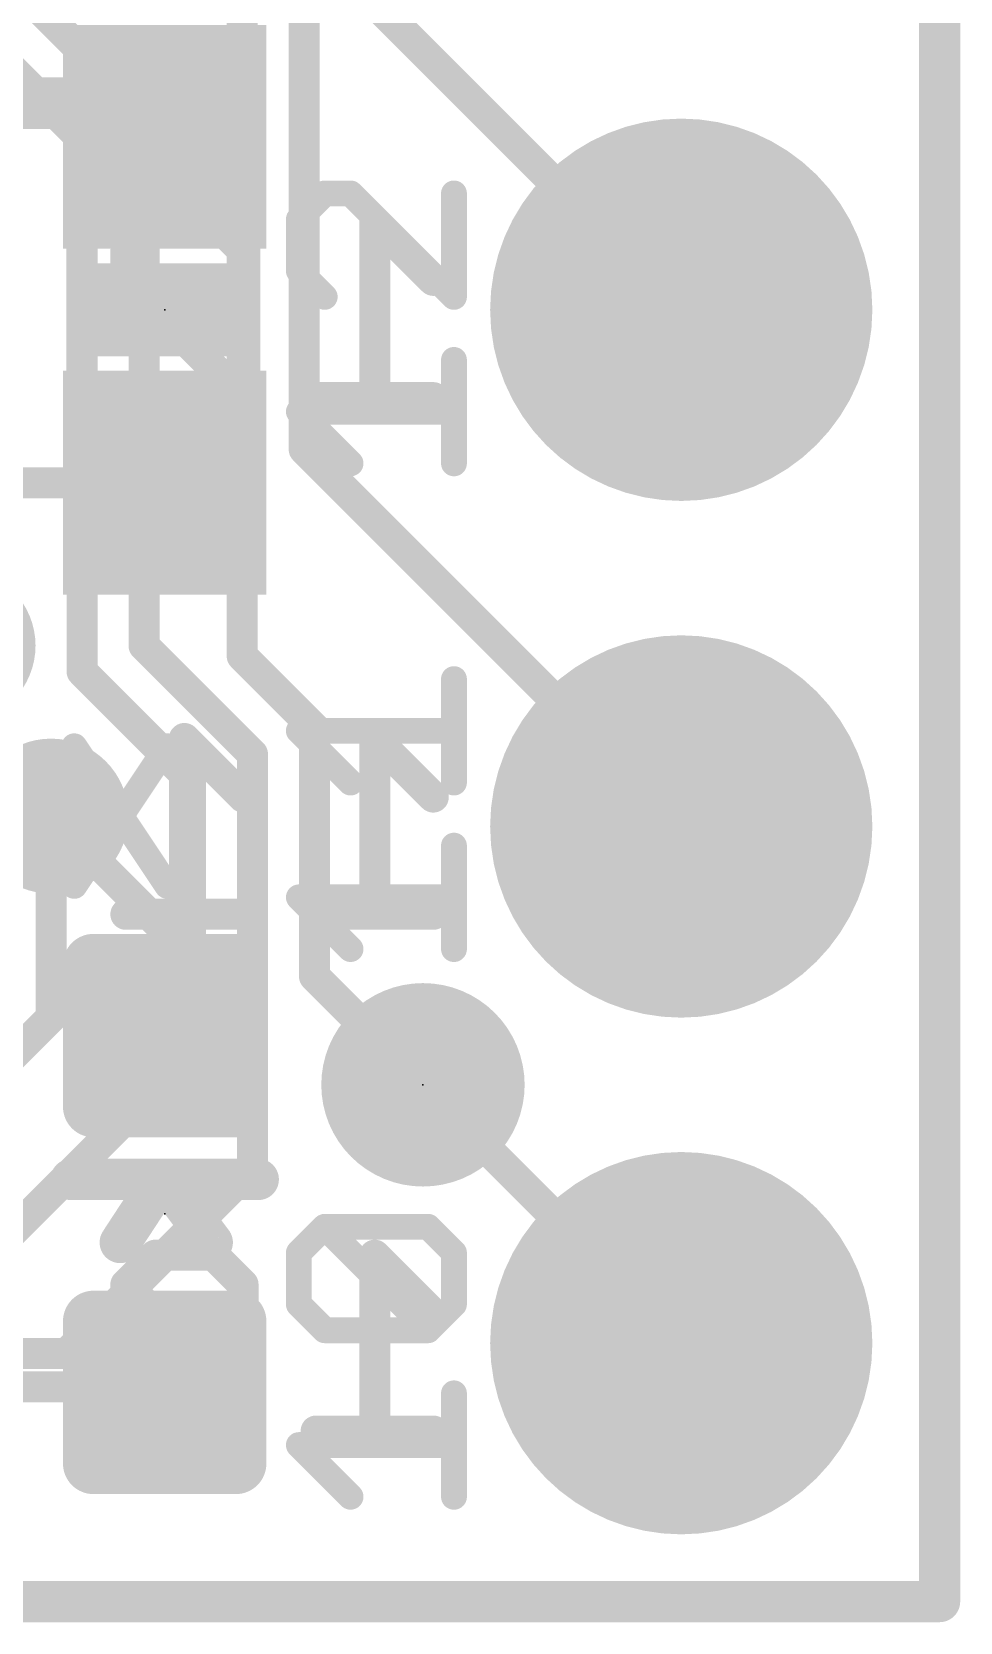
# Model space of a CAD drawing. Extents: x -33 to 74, y -20 to 37.
# Drawn here: x 13.32 to 17.88, y -0.1 to 7.72 of the extents above; entities that cross this region are included whole.
import ezdxf

# ---------------------------------------------------------------- set-up
doc = ezdxf.new("R2010")
doc.units = 0
for name, color, linetype in [('1', 12, 'CONTINUOUS'), ('16', 132, 'CONTINUOUS'), ('17', 110, 'CONTINUOUS'), ('18', 110, 'CONTINUOUS'), ('20', 53, 'CONTINUOUS'), ('21', 41, 'CONTINUOUS'), ('22', 40, 'CONTINUOUS'), ('23', 53, 'CONTINUOUS'), ('51', 53, 'CONTINUOUS')]:
    doc.layers.add(name, color=color, linetype=linetype)

# ---------------------------------------------------------------- blocks, each defined once
blk = doc.blocks.new('RECT160000X160000R30')
at = {"const_width": 0.15}
blk.add_lwpolyline([(0.425, -0.35), (0.425, 0.35, 0.4142), (0.35, 0.425), (-0.35, 0.425, 0.4142), (-0.425, 0.35), (-0.425, -0.35, 0.4142), (-0.35, -0.425), (0.35, -0.425, 0.4142)], format="xyb", close=True, dxfattribs=at)
blk.add_solid([(-0.3754, -0.3754), (0.3754, -0.3754), (-0.3754, 0.3754), (0.3754, 0.3754)])
blk = doc.blocks.new('PIE')
at = {"const_width": 0.5}
blk.add_lwpolyline([(0, -0.25, 1), (0, 0.25, 1), (0, -0.25)], format="xyb", dxfattribs=at)
blk = doc.blocks.new('ROUNDP')
at = {"const_width": 0.5}
blk.add_lwpolyline([(0, -0.25, 1), (0, 0.25, 1), (0, -0.25)], format="xyb", dxfattribs=at)
blk = doc.blocks.new('RECT')
blk.add_solid([(-0.5, -0.5), (0.5, -0.5), (-0.5, 0.5), (0.5, 0.5)])
blk = doc.blocks.new('ROUNDV')
at = {"const_width": 0.5}
blk.add_lwpolyline([(0, -0.25, 1), (0, 0.25, 1), (0, -0.25)], format="xyb", dxfattribs=at)

msp = doc.modelspace()

# ---------------------------------------------------------------- linework, layer by layer
at = {"layer": '1'}
for points, const_width in [([(13.1445, 7.366), (13.804, 7.366)], 0.254), ([(13.804, 7.366), (13.97, 7.2)], 0.254), ([(13.97, 5.5), (11.623, 5.5)], 0.1524), ([(13.97, 3.302), (13.4112, 3.8608)], 0.1524), ([(13.97, 2.782), (13.97, 3.302)], 0.1524), ([(12.7, 1.055), (13.943, 1.055)], 0.1524), ([(13.943, 1.055), (13.97, 1.028)], 0.1524)]:
    msp.add_lwpolyline(points, dxfattribs=dict(at, const_width=const_width))
for points, const_width in [([(13.8489, 7.4109, 1), (13.7591, 7.3211)], 0.127), ([(13.804, 7.3025, 1), (13.804, 7.4295)], 0.127), ([(13.9251, 7.1551, 1), (14.0149, 7.2449)], 0.127), ([(13.97, 5.4619, 1), (13.97, 5.5381)], 0.0762), ([(13.4381, 3.8877, 1), (13.3843, 3.8339)], 0.0762), ([(14.0081, 3.302, 1), (13.9319, 3.302)], 0.0762), ([(13.9431, 3.2751, 1), (13.9969, 3.3289)], 0.0762), ([(13.9319, 2.782, 1), (14.0081, 2.782)], 0.0762), ([(13.9699, 1.0819, 1), (13.9161, 1.0281)], 0.0762), ([(13.943, 1.0169, 1), (13.943, 1.0931)], 0.0762), ([(13.9431, 1.0011, 1), (13.9969, 1.0549)], 0.0762)]:
    msp.add_lwpolyline(points, format="xyb", dxfattribs=dict(at, const_width=const_width))
at = {"layer": '16', "const_width": 0.1524}
for points in [[(14.6558, 5.6642), (14.6558, 8.8646)], [(14.351, 4.6482), (14.351, 8.7376)], [(13.5636, 7.1882), (12.3952, 8.3566)], [(13.8684, 7.3152), (13.0048, 8.1788)], [(14.9606, 7.8994), (16.51, 6.35)], [(13.8684, 4.699), (13.8684, 7.3152)], [(13.5636, 7.1882), (13.5636, 4.572)], [(16.51, 3.81), (14.6558, 5.6642)], [(14.4018, 4.1656), (13.8684, 4.699)], [(14.7066, 4.2926), (14.351, 4.6482)], [(14.097, 4.0386), (13.5636, 4.572)], [(14.7066, 3.0734), (14.7066, 4.2926)], [(14.4018, 2.1336), (14.4018, 4.1656)], [(14.097, 2.6924), (14.097, 4.0386)], [(13.4112, 3.8608), (13.4112, 2.8702)], [(16.51, 1.27), (14.7066, 3.0734)], [(12.3698, 1.8288), (13.4112, 2.8702)], [(12.9286, 1.524), (14.097, 2.6924)], [(13.4874, 1.2192), (14.4018, 2.1336)], [(13.4874, 1.2192), (1.3208, 1.2192)]]:
    msp.add_lwpolyline(points, dxfattribs=at)
at = {"layer": '16', "const_width": 0.0762}
for points in [[(13.9065, 7.3152, 1), (13.8303, 7.3152)], [(13.8415, 7.2883, 1), (13.8953, 7.3421)], [(13.6017, 7.1882, 1), (13.5255, 7.1882)], [(13.5367, 7.1613, 1), (13.5905, 7.2151)], [(16.4831, 6.3231, 1), (16.5369, 6.3769)], [(14.6827, 5.6911, 1), (14.6289, 5.6373)], [(14.6177, 5.6642, 1), (14.6939, 5.6642)], [(13.8953, 4.7259, 1), (13.8415, 4.6721)], [(13.8303, 4.699, 1), (13.9065, 4.699)], [(14.3779, 4.6751, 1), (14.3241, 4.6213)], [(13.5905, 4.5989, 1), (13.5367, 4.5451)], [(14.3129, 4.6482, 1), (14.3891, 4.6482)], [(13.5255, 4.572, 1), (13.6017, 4.572)], [(14.7447, 4.2926, 1), (14.6685, 4.2926)], [(14.6797, 4.2657, 1), (14.7335, 4.3195)], [(14.4399, 4.1656, 1), (14.3637, 4.1656)], [(14.3749, 4.1387, 1), (14.4287, 4.1925)], [(14.1351, 4.0386, 1), (14.0589, 4.0386)], [(14.0701, 4.0117, 1), (14.1239, 4.0655)], [(13.4493, 3.8608, 1), (13.3731, 3.8608)], [(16.4831, 3.7831, 1), (16.5369, 3.8369)], [(14.7335, 3.1003, 1), (14.6797, 3.0465)], [(14.6685, 3.0734, 1), (14.7447, 3.0734)], [(13.3731, 2.8702, 1), (13.4493, 2.8702)], [(13.4381, 2.8433, 1), (13.3843, 2.8971)], [(14.1239, 2.6655, 1), (14.0701, 2.7193)], [(14.0589, 2.6924, 1), (14.1351, 2.6924)], [(14.4287, 2.1067, 1), (14.3749, 2.1605)], [(14.3637, 2.1336, 1), (14.4399, 2.1336)], [(16.4831, 1.2431, 1), (16.5369, 1.2969)], [(13.4605, 1.2461, 1), (13.5143, 1.1923)], [(13.4874, 1.1811, 1), (13.4874, 1.2573)]]:
    msp.add_lwpolyline(points, format="xyb", dxfattribs=at)
at = {"layer": '20', "const_width": 0.2032}
for points in [[(17.78, 33.02), (17.78, 0)], [(17.78, 0), (0, 0)]]:
    msp.add_lwpolyline(points, dxfattribs=at)
at = {"layer": '20', "const_width": 0.1016}
for points in [[(17.78, -0.0508, 1), (17.78, 0.0508)], [(17.7292, 0, 1), (17.8308, 0)]]:
    msp.add_lwpolyline(points, format="xyb", dxfattribs=at)
at = {"layer": '21'}
for points, const_width in [([(14.7569, 6.9219), (14.6298, 6.7948)], 0.127), ([(14.884, 6.9219), (14.7569, 6.9219)], 0.127), ([(15.3924, 6.4135), (14.884, 6.9219)], 0.127), ([(15.3924, 6.9219), (15.3924, 6.4135)], 0.127), ([(14.6298, 6.7948), (14.6298, 6.5406)], 0.127), ([(14.6298, 6.5406), (14.7569, 6.4135)], 0.127), ([(15.3924, 5.5949), (15.3924, 6.1034)], 0.127), ([(14.884, 5.5949), (14.6298, 5.8491)], 0.127), ([(14.6298, 5.8491), (15.3924, 5.8491)], 0.127), ([(15.3924, 4.0259), (15.3924, 4.5343)], 0.127), ([(14.884, 4.0259), (14.6298, 4.2801)], 0.127), ([(14.6298, 4.2801), (15.3924, 4.2801)], 0.127), ([(13.5255, 4.2043), (13.9831, 3.5179)], 0.127), ([(13.9831, 4.2043), (13.5255, 3.5179)], 0.127), ([(15.3924, 3.2073), (15.3924, 3.7158)], 0.127), ([(14.884, 3.2073), (14.6298, 3.4615)], 0.127), ([(14.6298, 3.4615), (15.3924, 3.4615)], 0.127), ([(13.51, 2.075), (13.97, 2.075)], 0.2032), ([(13.9446, 2.0596), (13.7516, 1.765)], 0.2032), ([(14.43, 2.075), (13.97, 2.075)], 0.2032), ([(13.97, 2.075), (14.2038, 1.765)], 0.2032), ([(14.6298, 1.7148), (14.7569, 1.8419)], 0.127), ([(14.7569, 1.8419), (15.2653, 1.8419)], 0.127), ([(15.2653, 1.3335), (14.7569, 1.8419)], 0.127), ([(15.2653, 1.8419), (15.3924, 1.7148)], 0.127), ([(14.6298, 1.4606), (14.6298, 1.7148)], 0.127), ([(15.3924, 1.7148), (15.3924, 1.4606)], 0.127), ([(14.7569, 1.3335), (14.6298, 1.4606)], 0.127), ([(15.3924, 1.4606), (15.2653, 1.3335)], 0.127), ([(15.2653, 1.3335), (14.7569, 1.3335)], 0.127), ([(15.3924, 0.5149), (15.3924, 1.0234)], 0.127), ([(14.884, 0.5149), (14.6298, 0.7691)], 0.127), ([(14.6298, 0.7691), (15.3924, 0.7691)], 0.127)]:
    msp.add_lwpolyline(points, dxfattribs=dict(at, const_width=const_width))
for points, const_width in [([(14.7569, 6.9537, 1), (14.7569, 6.8902)], 0.0635), ([(14.7793, 6.8995, 1), (14.7344, 6.9444)], 0.0635), ([(14.9064, 6.9444, 1), (14.8615, 6.8995)], 0.0635), ([(14.884, 6.8902, 1), (14.884, 6.9537)], 0.0635), ([(15.4242, 6.9219, 1), (15.3606, 6.9219)], 0.0635), ([(14.6615, 6.7948, 1), (14.598, 6.7948)], 0.0635), ([(14.6073, 6.8173, 1), (14.6522, 6.7724)], 0.0635), ([(14.6522, 6.5631, 1), (14.6073, 6.5182)], 0.0635), ([(14.598, 6.5406, 1), (14.6615, 6.5406)], 0.0635), ([(14.7344, 6.391, 1), (14.7793, 6.436)], 0.0635), ([(15.3606, 6.4135, 1), (15.4242, 6.4135)], 0.0635), ([(15.3699, 6.391, 1), (15.4149, 6.436)], 0.0635), ([(15.4242, 6.1034, 1), (15.3606, 6.1034)], 0.0635), ([(14.6522, 5.8716, 1), (14.6073, 5.8267)], 0.0635), ([(14.6298, 5.8809, 1), (14.6298, 5.8174)], 0.0635), ([(15.3924, 5.8174, 1), (15.3924, 5.8809)], 0.0635), ([(14.8615, 5.5725, 1), (14.9064, 5.6174)], 0.0635), ([(15.3606, 5.5949, 1), (15.4242, 5.5949)], 0.0635), ([(15.4242, 4.5343, 1), (15.3606, 4.5343)], 0.0635), ([(14.6522, 4.3026, 1), (14.6073, 4.2577)], 0.0635), ([(14.6298, 4.3119, 1), (14.6298, 4.2484)], 0.0635), ([(15.3924, 4.2484, 1), (15.3924, 4.3119)], 0.0635), ([(13.5519, 4.2219, 1), (13.4991, 4.1867)], 0.0635), ([(14.0095, 4.1867, 1), (13.9567, 4.2219)], 0.0635), ([(14.8615, 4.0034, 1), (14.9064, 4.0484)], 0.0635), ([(15.3606, 4.0259, 1), (15.4242, 4.0259)], 0.0635), ([(15.4242, 3.7158, 1), (15.3606, 3.7158)], 0.0635), ([(13.4991, 3.5355, 1), (13.5519, 3.5003)], 0.0635), ([(13.9567, 3.5003, 1), (14.0095, 3.5355)], 0.0635), ([(14.6522, 3.484, 1), (14.6073, 3.4391)], 0.0635), ([(14.6298, 3.4933, 1), (14.6298, 3.4298)], 0.0635), ([(15.3924, 3.4298, 1), (15.3924, 3.4933)], 0.0635), ([(14.8615, 3.1849, 1), (14.9064, 3.2298)], 0.0635), ([(15.3606, 3.2073, 1), (15.4242, 3.2073)], 0.0635), ([(13.51, 2.1258, 1), (13.51, 2.0242)], 0.1016), ([(13.9871, 2.0318, 1), (13.9021, 2.0874)], 0.1016), ([(13.97, 2.1258, 1), (13.97, 2.0242)], 0.1016), ([(14.0106, 2.1056, 1), (13.9294, 2.0444)], 0.1016), ([(13.97, 2.0242, 1), (13.97, 2.1258)], 0.1016), ([(14.43, 2.0242, 1), (14.43, 2.1258)], 0.1016), ([(14.7569, 1.8737, 1), (14.7569, 1.8102)], 0.0635), ([(14.7793, 1.8644, 1), (14.7344, 1.8195)], 0.0635), ([(14.7793, 1.8195, 1), (14.7344, 1.8644)], 0.0635), ([(15.2877, 1.8644, 1), (15.2428, 1.8195)], 0.0635), ([(15.2653, 1.8102, 1), (15.2653, 1.8737)], 0.0635), ([(13.7091, 1.7928, 1), (13.7941, 1.7372)], 0.1016), ([(14.1632, 1.7344, 1), (14.2444, 1.7956)], 0.1016), ([(14.6615, 1.7148, 1), (14.598, 1.7148)], 0.0635), ([(14.6073, 1.7373, 1), (14.6522, 1.6924)], 0.0635), ([(15.4242, 1.7148, 1), (15.3606, 1.7148)], 0.0635), ([(15.3699, 1.6924, 1), (15.4149, 1.7373)], 0.0635), ([(14.6522, 1.4831, 1), (14.6073, 1.4382)], 0.0635), ([(14.598, 1.4606, 1), (14.6615, 1.4606)], 0.0635), ([(15.3606, 1.4606, 1), (15.4242, 1.4606)], 0.0635), ([(15.4149, 1.4382, 1), (15.3699, 1.4831)], 0.0635), ([(14.7569, 1.3653, 1), (14.7569, 1.3018)], 0.0635), ([(14.7344, 1.311, 1), (14.7793, 1.356)], 0.0635), ([(15.2428, 1.356, 1), (15.2877, 1.311)], 0.0635), ([(15.2428, 1.311, 1), (15.2877, 1.356)], 0.0635), ([(15.2653, 1.3018, 1), (15.2653, 1.3653)], 0.0635), ([(15.4242, 1.0234, 1), (15.3606, 1.0234)], 0.0635), ([(14.6522, 0.7916, 1), (14.6073, 0.7467)], 0.0635), ([(14.6298, 0.8009, 1), (14.6298, 0.7374)], 0.0635), ([(15.3924, 0.7374, 1), (15.3924, 0.8009)], 0.0635), ([(14.8615, 0.4925, 1), (14.9064, 0.5374)], 0.0635), ([(15.3606, 0.5149, 1), (15.4242, 0.5149)], 0.0635)]:
    msp.add_lwpolyline(points, format="xyb", dxfattribs=dict(at, const_width=const_width))
at = {"layer": '22', "const_width": 0.1524}
for points in [[(13.7791, 6.6385), (13.9231, 6.7825)], [(13.9231, 6.7825), (14.2112, 6.7825)], [(14.2112, 6.7825), (14.3553, 6.6385)], [(15.2908, 6.4944), (15.0027, 6.7825)], [(15.0027, 6.7825), (15.0027, 5.9182)], [(13.7791, 6.4944), (13.7791, 6.6385)], [(14.3553, 5.9182), (13.7791, 6.4944)], [(13.7791, 5.9182), (14.3553, 5.9182)], [(15.2908, 5.9182), (14.7146, 5.9182)], [(14.3553, 3.9544), (14.0672, 4.2425)], [(14.0672, 4.2425), (14.0672, 3.3782)], [(15.2908, 3.9544), (15.0027, 4.2425)], [(15.0027, 4.2425), (15.0027, 3.3782)], [(14.3553, 3.3782), (13.7791, 3.3782)], [(15.2908, 3.3782), (14.7146, 3.3782)], [(13.9231, 1.7025), (13.7791, 1.5585)], [(14.2112, 1.7025), (13.9231, 1.7025)], [(14.3553, 1.5585), (14.2112, 1.7025)], [(15.2908, 1.4144), (15.0027, 1.7025)], [(15.0027, 1.7025), (15.0027, 0.8382)], [(13.7791, 1.5585), (13.7791, 0.9823)], [(14.3553, 0.9823), (13.7791, 1.5585)], [(14.3553, 0.9823), (14.3553, 1.5585)], [(13.7791, 0.9823), (13.9231, 0.8382)], [(14.2112, 0.8382), (14.3553, 0.9823)], [(13.9231, 0.8382), (14.2112, 0.8382)], [(15.2908, 0.8382), (14.7146, 0.8382)]]:
    msp.add_lwpolyline(points, dxfattribs=at)
at = {"layer": '22', "const_width": 0.0762}
for points in [[(13.9231, 6.8206, 1), (13.9231, 6.7444)], [(13.9501, 6.7556, 1), (13.8962, 6.8095)], [(14.2382, 6.8095, 1), (14.1843, 6.7556)], [(14.2112, 6.7444, 1), (14.2112, 6.8206)], [(15.0296, 6.8095, 1), (14.9757, 6.7556)], [(15.0408, 6.7825, 1), (14.9646, 6.7825)], [(13.7521, 6.6654, 1), (13.806, 6.6115)], [(13.8172, 6.6385, 1), (13.741, 6.6385)], [(14.3283, 6.6115, 1), (14.3822, 6.6654)], [(13.806, 6.5214, 1), (13.7521, 6.4675)], [(13.741, 6.4944, 1), (13.8172, 6.4944)], [(15.2639, 6.4675, 1), (15.3177, 6.5214)], [(13.7791, 5.9563, 1), (13.7791, 5.8801)], [(14.3283, 5.8913, 1), (14.3822, 5.9451)], [(14.3553, 5.8801, 1), (14.3553, 5.9563)], [(14.7146, 5.9563, 1), (14.7146, 5.8801)], [(14.9646, 5.9182, 1), (15.0408, 5.9182)], [(15.2908, 5.8801, 1), (15.2908, 5.9563)], [(14.0941, 4.2695, 1), (14.0402, 4.2156)], [(14.1053, 4.2425, 1), (14.0291, 4.2425)], [(15.0296, 4.2695, 1), (14.9757, 4.2156)], [(15.0408, 4.2425, 1), (14.9646, 4.2425)], [(14.3283, 3.9275, 1), (14.3822, 3.9814)], [(15.2639, 3.9275, 1), (15.3177, 3.9814)], [(13.7791, 3.4163, 1), (13.7791, 3.3401)], [(14.3553, 3.3401, 1), (14.3553, 3.4163)], [(14.7146, 3.4163, 1), (14.7146, 3.3401)], [(15.2908, 3.3401, 1), (15.2908, 3.4163)], [(14.0291, 3.3782, 1), (14.1053, 3.3782)], [(14.9646, 3.3782, 1), (15.0408, 3.3782)], [(13.9231, 1.7406, 1), (13.9231, 1.6644)], [(13.9501, 1.6756, 1), (13.8962, 1.7295)], [(14.2382, 1.7295, 1), (14.1843, 1.6756)], [(14.2112, 1.6644, 1), (14.2112, 1.7406)], [(15.0296, 1.7295, 1), (14.9757, 1.6756)], [(15.0408, 1.7025, 1), (14.9646, 1.7025)], [(13.806, 1.5854, 1), (13.7521, 1.5315)], [(13.7521, 1.5854, 1), (13.806, 1.5315)], [(13.8172, 1.5585, 1), (13.741, 1.5585)], [(14.3934, 1.5585, 1), (14.3172, 1.5585)], [(14.3283, 1.5315, 1), (14.3822, 1.5854)], [(15.2639, 1.3875, 1), (15.3177, 1.4414)], [(13.806, 1.0092, 1), (13.7521, 0.9553)], [(13.741, 0.9823, 1), (13.8172, 0.9823)], [(14.3172, 0.9823, 1), (14.3934, 0.9823)], [(14.3822, 0.9553, 1), (14.3283, 1.0092)], [(14.3283, 0.9553, 1), (14.3822, 1.0092)], [(13.9231, 0.8763, 1), (13.9231, 0.8001)], [(13.8962, 0.8113, 1), (13.9501, 0.8651)], [(14.1843, 0.8651, 1), (14.2382, 0.8113)], [(14.2112, 0.8001, 1), (14.2112, 0.8763)], [(14.7146, 0.8763, 1), (14.7146, 0.8001)], [(14.9646, 0.8382, 1), (15.0408, 0.8382)], [(15.2908, 0.8001, 1), (15.2908, 0.8763)]]:
    msp.add_lwpolyline(points, format="xyb", dxfattribs=at)
at = {"layer": '23'}
for p in [(13.97, 6.35), (15.24, 2.54), (13.97, 1.905)]:
    msp.add_point(p, dxfattribs=at)
at = {"layer": '51', "const_width": 0.1016}
for points in [[(13.538, 5.994), (13.538, 6.706)], [(14.389, 5.994), (14.389, 6.706)]]:
    msp.add_lwpolyline(points, dxfattribs=at)
at = {"layer": '51', "const_width": 0.0508}
for points in [[(13.5634, 6.706, 1), (13.5126, 6.706)], [(14.4144, 6.706, 1), (14.3636, 6.706)], [(13.5126, 5.994, 1), (13.5634, 5.994)], [(14.3636, 5.994, 1), (14.4144, 5.994)]]:
    msp.add_lwpolyline(points, format="xyb", dxfattribs=at)

# ---------------------------------------------------------------- block references
at = {"layer": '1', "xscale": 1.1, "rotation": 90}
for p in [(13.97, 7.2), (13.97, 5.5)]:
    msp.add_blockref('RECT', p, dxfattribs=at)
at = {"layer": '1'}
for name, p in [('RECT160000X160000R30', (13.97, 2.782)), ('PIE', (15.24, 2.54)), ('RECT160000X160000R30', (13.97, 1.028))]:
    msp.add_blockref(name, p, dxfattribs=at)
at = {"layer": '17', "xscale": 1.8796, "yscale": 1.8796}
for p in [(16.51, 6.35), (16.51, 6.35), (16.51, 3.81), (16.51, 3.81), (16.51, 1.27), (16.51, 1.27)]:
    msp.add_blockref('ROUNDP', p, dxfattribs=at)
at = {"layer": '18', "xscale": 0.762, "yscale": 0.762}
for p in [(12.954, 4.699), (12.954, 4.699), (13.4112, 3.8608), (13.4112, 3.8608)]:
    msp.add_blockref('ROUNDV', p, dxfattribs=at)
at = {"layer": '21', "xscale": 0.4572, "yscale": 0.762, "rotation": 90}
msp.add_blockref('RECT', (13.97, 6.35), dxfattribs=at)
at = {"layer": '51', "xscale": 0.5001, "yscale": 0.95, "rotation": 90}
for p in [(13.9649, 6.9303), (13.9649, 5.7618)]:
    msp.add_blockref('RECT', p, dxfattribs=at)

doc.saveas('drawing.dxf')
